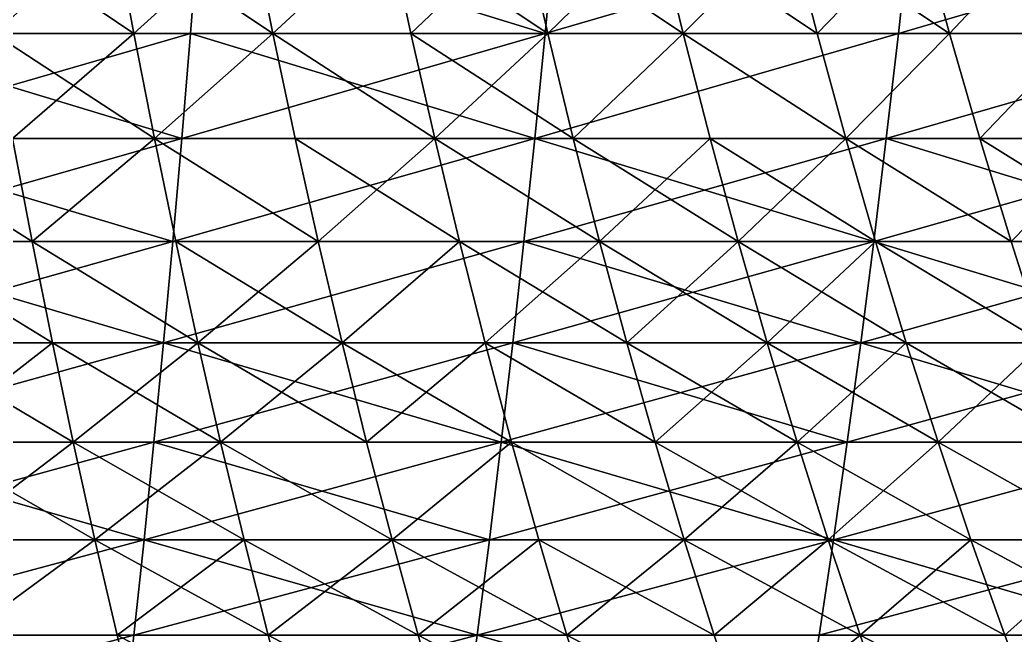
# Model space of a CAD drawing. Header units: millimetres. Extents: x -3250 to 6200, y -3250 to 3250.
# Drawn here: x 4055.5 to 4213, y -529.3 to -431.9 of the extents above; entities that cross this region are included whole.
import ezdxf

# ---------------------------------------------------------------- set-up
doc = ezdxf.new("R2010")
doc.units = ezdxf.units.MM
doc.header["$MEASUREMENT"] = 0
doc.layers.add('MESH_3D', color=2, linetype='CONTINUOUS')

msp = doc.modelspace()

# ---------------------------------------------------------------- linework, layer by layer
at = {"layer": 'MESH_3D'}
for points in [[(4026.22, -434.04, 539.27), (4083.83, -417.15, 535.08), (4082.51, -434.04, 545.61)], [(4027.28, -417.15, 528.71), (4083.83, -417.15, 535.08), (4026.22, -434.04, 539.27)], [(4083.83, -417.15, 26164.92), (4027.28, -417.15, 26171.29), (4026.22, -434.04, 26160.73)], [(4083.83, -417.15, 26164.92), (4026.22, -434.04, 26160.73), (4082.51, -434.04, 26154.39)], [(4048.46, -417.15, 1916.92), (4073.53, -434.04, 1913.25), (4070.4, -417.15, 1923.39)], [(4051.33, -434.04, 1906.7), (4073.53, -434.04, 1913.25), (4048.46, -417.15, 1916.92)], [(4070.4, -417.15, 24776.61), (4051.33, -434.04, 24793.3), (4048.46, -417.15, 24783.08)], [(4073.53, -434.04, 24786.75), (4051.33, -434.04, 24793.3), (4070.4, -417.15, 24776.61)], [(4073.53, -434.04, 1913.25), (4092.17, -417.15, 1930.4), (4070.4, -417.15, 1923.39)], [(4095.55, -434.04, 24779.66), (4073.53, -434.04, 24786.75), (4070.4, -417.15, 24776.61)], [(4095.55, -434.04, 24779.66), (4070.4, -417.15, 24776.61), (4092.17, -417.15, 24769.6)], [(4073.53, -434.04, 1913.25), (4095.55, -434.04, 1920.34), (4092.17, -417.15, 1930.4)], [(4083.83, -417.15, 535.08), (4138.63, -434.04, 553.36), (4082.51, -434.04, 545.61)], [(4138.63, -434.04, 26146.64), (4083.83, -417.15, 26164.92), (4082.51, -434.04, 26154.39)], [(4083.83, -417.15, 535.08), (4140.21, -417.15, 542.86), (4138.63, -434.04, 553.36)], [(4140.21, -417.15, 26157.14), (4083.83, -417.15, 26164.92), (4138.63, -434.04, 26146.64)], [(4095.55, -434.04, 1920.34), (4113.76, -417.15, 1937.96), (4092.17, -417.15, 1930.4)], [(4113.76, -417.15, 24762.04), (4095.55, -434.04, 24779.66), (4092.17, -417.15, 24769.6)], [(4095.55, -434.04, 1920.34), (4117.39, -434.04, 1927.98), (4113.76, -417.15, 1937.96)], [(4117.39, -434.04, 24772.02), (4095.55, -434.04, 24779.66), (4113.76, -417.15, 24762.04)], [(4117.39, -434.04, 1927.98), (4135.15, -417.15, 1946.05), (4113.76, -417.15, 1937.96)], [(4139.03, -434.04, 24763.83), (4117.39, -434.04, 24772.02), (4113.76, -417.15, 24762.04)], [(4139.03, -434.04, 24763.83), (4113.76, -417.15, 24762.04), (4135.15, -417.15, 24753.95)], [(4117.39, -434.04, 1927.98), (4139.03, -434.04, 1936.17), (4135.15, -417.15, 1946.05)], [(4139.03, -434.04, 1936.17), (4156.34, -417.15, 1954.67), (4135.15, -417.15, 1946.05)], [(4160.46, -434.04, 24755.11), (4135.15, -417.15, 24753.95), (4156.34, -417.15, 24745.33)], [(4160.46, -434.04, 24755.11), (4139.03, -434.04, 24763.83), (4135.15, -417.15, 24753.95)], [(4138.63, -434.04, 553.36), (4196.38, -417.15, 552.05), (4194.53, -434.04, 562.5)], [(4140.21, -417.15, 542.86), (4196.38, -417.15, 552.05), (4138.63, -434.04, 553.36)], [(4196.38, -417.15, 26147.95), (4140.21, -417.15, 26157.14), (4138.63, -434.04, 26146.64)], [(4196.38, -417.15, 26147.95), (4138.63, -434.04, 26146.64), (4194.53, -434.04, 26137.5)], [(4139.03, -434.04, 1936.17), (4160.46, -434.04, 1944.89), (4156.34, -417.15, 1954.67)], [(4160.46, -434.04, 1944.89), (4177.3, -417.15, 1963.81), (4156.34, -417.15, 1954.67)], [(4181.67, -434.04, 24745.86), (4160.46, -434.04, 24755.11), (4156.34, -417.15, 24745.33)], [(4181.67, -434.04, 24745.86), (4156.34, -417.15, 24745.33), (4177.3, -417.15, 24736.19)], [(4160.46, -434.04, 1944.89), (4181.67, -434.04, 1954.14), (4177.3, -417.15, 1963.81)], [(4181.67, -434.04, 1954.14), (4198.03, -417.15, 1973.48), (4177.3, -417.15, 1963.81)], [(4202.64, -434.04, 24736.08), (4181.67, -434.04, 24745.86), (4177.3, -417.15, 24736.19)], [(4202.64, -434.04, 24736.08), (4177.3, -417.15, 24736.19), (4198.03, -417.15, 24726.52)], [(4181.67, -434.04, 1954.14), (4202.64, -434.04, 1963.92), (4198.03, -417.15, 1973.48)], [(4196.38, -417.15, 552.05), (4250.19, -434.04, 573.03), (4194.53, -434.04, 562.5)], [(4252.29, -417.15, 26137.37), (4196.38, -417.15, 26147.95), (4194.53, -434.04, 26137.5)], [(4252.29, -417.15, 26137.37), (4194.53, -434.04, 26137.5), (4250.19, -434.04, 26126.97)], [(4196.38, -417.15, 552.05), (4252.29, -417.15, 562.63), (4250.19, -434.04, 573.03)], [(4202.64, -434.04, 1963.92), (4218.51, -417.15, 1983.66), (4198.03, -417.15, 1973.48)], [(4223.35, -434.04, 24725.78), (4198.03, -417.15, 24726.52), (4218.51, -417.15, 24716.34)], [(4223.35, -434.04, 24725.78), (4202.64, -434.04, 24736.08), (4198.03, -417.15, 24726.52)], [(4202.64, -434.04, 1963.92), (4223.35, -434.04, 1974.22), (4218.51, -417.15, 1983.66)], [(4026.22, -434.04, 539.27), (4081.14, -450.66, 556.56), (4025.12, -450.66, 550.24)], [(4082.51, -434.04, 26154.39), (4025.12, -450.66, 26149.76), (4081.14, -450.66, 26143.44)], [(4082.51, -434.04, 26154.39), (4026.22, -434.04, 26160.73), (4025.12, -450.66, 26149.76)], [(4026.22, -434.04, 539.27), (4082.51, -434.04, 545.61), (4081.14, -450.66, 556.56)], [(4054.32, -450.66, 1896.09), (4073.53, -434.04, 1913.25), (4051.33, -434.04, 1906.7)], [(4076.78, -450.66, 24797.29), (4054.32, -450.66, 24803.91), (4051.33, -434.04, 24793.3)], [(4076.78, -450.66, 24797.29), (4051.33, -434.04, 24793.3), (4073.53, -434.04, 24786.75)], [(4054.32, -450.66, 1896.09), (4076.78, -450.66, 1902.71), (4073.53, -434.04, 1913.25)], [(4076.78, -450.66, 1902.71), (4095.55, -434.04, 1920.34), (4073.53, -434.04, 1913.25)], [(4095.55, -434.04, 24779.66), (4076.78, -450.66, 24797.29), (4073.53, -434.04, 24786.75)], [(4076.78, -450.66, 1902.71), (4099.06, -450.66, 1909.89), (4095.55, -434.04, 1920.34)], [(4099.06, -450.66, 24790.11), (4076.78, -450.66, 24797.29), (4095.55, -434.04, 24779.66)], [(4082.51, -434.04, 545.61), (4136.98, -450.66, 564.26), (4081.14, -450.66, 556.56)], [(4138.63, -434.04, 26146.64), (4082.51, -434.04, 26154.39), (4081.14, -450.66, 26143.44)], [(4138.63, -434.04, 26146.64), (4081.14, -450.66, 26143.44), (4136.98, -450.66, 26135.74)], [(4082.51, -434.04, 545.61), (4138.63, -434.04, 553.36), (4136.98, -450.66, 564.26)], [(4095.55, -434.04, 1920.34), (4121.16, -450.66, 1917.62), (4117.39, -434.04, 1927.98)], [(4099.06, -450.66, 1909.89), (4121.16, -450.66, 1917.62), (4095.55, -434.04, 1920.34)], [(4121.16, -450.66, 24782.38), (4095.55, -434.04, 24779.66), (4117.39, -434.04, 24772.02)], [(4121.16, -450.66, 24782.38), (4099.06, -450.66, 24790.11), (4095.55, -434.04, 24779.66)], [(4121.16, -450.66, 1917.62), (4139.03, -434.04, 1936.17), (4117.39, -434.04, 1927.98)], [(4143.06, -450.66, 24774.1), (4121.16, -450.66, 24782.38), (4117.39, -434.04, 24772.02)], [(4143.06, -450.66, 24774.1), (4117.39, -434.04, 24772.02), (4139.03, -434.04, 24763.83)], [(4121.16, -450.66, 1917.62), (4143.06, -450.66, 1925.9), (4139.03, -434.04, 1936.17)], [(4136.98, -450.66, 564.26), (4194.53, -434.04, 562.5), (4192.62, -450.66, 573.36)], [(4138.63, -434.04, 553.36), (4194.53, -434.04, 562.5), (4136.98, -450.66, 564.26)], [(4194.53, -434.04, 26137.5), (4138.63, -434.04, 26146.64), (4136.98, -450.66, 26135.74)], [(4194.53, -434.04, 26137.5), (4136.98, -450.66, 26135.74), (4192.62, -450.66, 26126.64)], [(4143.06, -450.66, 1925.9), (4160.46, -434.04, 1944.89), (4139.03, -434.04, 1936.17)], [(4160.46, -434.04, 24755.11), (4143.06, -450.66, 24774.1), (4139.03, -434.04, 24763.83)], [(4143.06, -450.66, 1925.9), (4164.74, -450.66, 1934.73), (4160.46, -434.04, 1944.89)], [(4164.74, -450.66, 24765.27), (4143.06, -450.66, 24774.1), (4160.46, -434.04, 24755.11)], [(4160.46, -434.04, 1944.89), (4186.2, -450.66, 1944.09), (4181.67, -434.04, 1954.14)], [(4164.74, -450.66, 1934.73), (4186.2, -450.66, 1944.09), (4160.46, -434.04, 1944.89)], [(4186.2, -450.66, 24755.91), (4160.46, -434.04, 24755.11), (4181.67, -434.04, 24745.86)], [(4186.2, -450.66, 24755.91), (4164.74, -450.66, 24765.27), (4160.46, -434.04, 24755.11)], [(4186.2, -450.66, 1944.09), (4202.64, -434.04, 1963.92), (4181.67, -434.04, 1954.14)], [(4202.64, -434.04, 24736.08), (4186.2, -450.66, 24755.91), (4181.67, -434.04, 24745.86)], [(4186.2, -450.66, 1944.09), (4207.42, -450.66, 1953.98), (4202.64, -434.04, 1963.92)], [(4207.42, -450.66, 24746.02), (4186.2, -450.66, 24755.91), (4202.64, -434.04, 24736.08)], [(4192.62, -450.66, 573.36), (4250.19, -434.04, 573.03), (4248.01, -450.66, 583.84)], [(4194.53, -434.04, 562.5), (4250.19, -434.04, 573.03), (4192.62, -450.66, 573.36)], [(4250.19, -434.04, 26126.97), (4192.62, -450.66, 26126.64), (4248.01, -450.66, 26116.16)], [(4250.19, -434.04, 26126.97), (4194.53, -434.04, 26137.5), (4192.62, -450.66, 26126.64)], [(4207.42, -450.66, 1953.98), (4223.35, -434.04, 1974.22), (4202.64, -434.04, 1963.92)], [(4223.35, -434.04, 24725.78), (4207.42, -450.66, 24746.02), (4202.64, -434.04, 24736.08)], [(4207.42, -450.66, 1953.98), (4228.39, -450.66, 1964.4), (4223.35, -434.04, 1974.22)], [(4228.39, -450.66, 24735.6), (4207.42, -450.66, 24746.02), (4223.35, -434.04, 24725.78)], [(4025.12, -450.66, 550.24), (4079.72, -466.99, 567.91), (4023.98, -466.99, 561.63)], [(4081.14, -450.66, 26143.44), (4025.12, -450.66, 26149.76), (4023.98, -466.99, 26138.37)], [(4081.14, -450.66, 26143.44), (4023.98, -466.99, 26138.37), (4079.72, -466.99, 26132.09)], [(4025.12, -450.66, 550.24), (4081.14, -450.66, 556.56), (4079.72, -466.99, 567.91)], [(4057.42, -466.99, 24814.93), (4031.71, -450.66, 24809.97), (4054.32, -450.66, 24803.91)], [(4057.42, -466.99, 24814.93), (4034.53, -466.99, 24821.06), (4031.71, -450.66, 24809.97)], [(4034.53, -466.99, 1878.94), (4057.42, -466.99, 1885.07), (4054.32, -450.66, 1896.09)], [(4057.42, -466.99, 1885.07), (4076.78, -450.66, 1902.71), (4054.32, -450.66, 1896.09)], [(4076.78, -450.66, 24797.29), (4057.42, -466.99, 24814.93), (4054.32, -450.66, 24803.91)], [(4057.42, -466.99, 1885.07), (4080.15, -466.99, 1891.78), (4076.78, -450.66, 1902.71)], [(4080.15, -466.99, 24808.22), (4057.42, -466.99, 24814.93), (4076.78, -450.66, 24797.29)], [(4076.78, -450.66, 1902.71), (4102.71, -466.99, 1899.04), (4099.06, -450.66, 1909.89)], [(4080.15, -466.99, 1891.78), (4102.71, -466.99, 1899.04), (4076.78, -450.66, 1902.71)], [(4102.71, -466.99, 24800.96), (4080.15, -466.99, 24808.22), (4076.78, -450.66, 24797.29)], [(4102.71, -466.99, 24800.96), (4076.78, -450.66, 24797.29), (4099.06, -450.66, 24790.11)], [(4079.72, -466.99, 567.91), (4136.98, -450.66, 564.26), (4135.28, -466.99, 575.58)], [(4081.14, -450.66, 556.56), (4136.98, -450.66, 564.26), (4079.72, -466.99, 567.91)], [(4136.98, -450.66, 26135.74), (4081.14, -450.66, 26143.44), (4079.72, -466.99, 26132.09)], [(4136.98, -450.66, 26135.74), (4079.72, -466.99, 26132.09), (4135.28, -466.99, 26124.42)], [(4102.71, -466.99, 1899.04), (4121.16, -450.66, 1917.62), (4099.06, -450.66, 1909.89)], [(4125.07, -466.99, 24793.13), (4102.71, -466.99, 24800.96), (4099.06, -450.66, 24790.11)], [(4125.07, -466.99, 24793.13), (4099.06, -450.66, 24790.11), (4121.16, -450.66, 24782.38)], [(4102.71, -466.99, 1899.04), (4125.07, -466.99, 1906.87), (4121.16, -450.66, 1917.62)], [(4121.16, -450.66, 1917.62), (4147.24, -466.99, 1915.25), (4143.06, -450.66, 1925.9)], [(4125.07, -466.99, 1906.87), (4147.24, -466.99, 1915.25), (4121.16, -450.66, 1917.62)], [(4147.24, -466.99, 24784.75), (4121.16, -450.66, 24782.38), (4143.06, -450.66, 24774.1)], [(4147.24, -466.99, 24784.75), (4125.07, -466.99, 24793.13), (4121.16, -450.66, 24782.38)], [(4136.98, -450.66, 564.26), (4190.63, -466.99, 584.63), (4135.28, -466.99, 575.58)], [(4192.62, -450.66, 26126.64), (4135.28, -466.99, 26124.42), (4190.63, -466.99, 26115.37)], [(4192.62, -450.66, 26126.64), (4136.98, -450.66, 26135.74), (4135.28, -466.99, 26124.42)], [(4136.98, -450.66, 564.26), (4192.62, -450.66, 573.36), (4190.63, -466.99, 584.63)], [(4147.24, -466.99, 1915.25), (4164.74, -450.66, 1934.73), (4143.06, -450.66, 1925.9)], [(4169.19, -466.99, 24775.82), (4143.06, -450.66, 24774.1), (4164.74, -450.66, 24765.27)], [(4169.19, -466.99, 24775.82), (4147.24, -466.99, 24784.75), (4143.06, -450.66, 24774.1)], [(4147.24, -466.99, 1915.25), (4169.19, -466.99, 1924.18), (4164.74, -450.66, 1934.73)], [(4169.19, -466.99, 1924.18), (4186.2, -450.66, 1944.09), (4164.74, -450.66, 1934.73)], [(4190.91, -466.99, 24766.34), (4164.74, -450.66, 24765.27), (4186.2, -450.66, 24755.91)], [(4190.91, -466.99, 24766.34), (4169.19, -466.99, 24775.82), (4164.74, -450.66, 24765.27)], [(4169.19, -466.99, 1924.18), (4190.91, -466.99, 1933.66), (4186.2, -450.66, 1944.09)], [(4186.2, -450.66, 1944.09), (4212.38, -466.99, 1943.67), (4207.42, -450.66, 1953.98)], [(4190.91, -466.99, 1933.66), (4212.38, -466.99, 1943.67), (4186.2, -450.66, 1944.09)], [(4212.38, -466.99, 24756.33), (4186.2, -450.66, 24755.91), (4207.42, -450.66, 24746.02)], [(4212.38, -466.99, 24756.33), (4190.91, -466.99, 24766.34), (4186.2, -450.66, 24755.91)], [(4192.62, -450.66, 573.36), (4245.74, -466.99, 595.05), (4190.63, -466.99, 584.63)], [(4248.01, -450.66, 26116.16), (4192.62, -450.66, 26126.64), (4190.63, -466.99, 26115.37)], [(4248.01, -450.66, 26116.16), (4190.63, -466.99, 26115.37), (4245.74, -466.99, 26104.95)], [(4192.62, -450.66, 573.36), (4248.01, -450.66, 583.84), (4245.74, -466.99, 595.05)], [(4212.38, -466.99, 1943.67), (4228.39, -450.66, 1964.4), (4207.42, -450.66, 1953.98)], [(4233.61, -466.99, 24745.78), (4207.42, -450.66, 24746.02), (4228.39, -450.66, 24735.6)], [(4233.61, -466.99, 24745.78), (4212.38, -466.99, 24756.33), (4207.42, -450.66, 24746.02)], [(4212.38, -466.99, 1943.67), (4233.61, -466.99, 1954.22), (4228.39, -450.66, 1964.4)], [(4023.98, -466.99, 561.63), (4078.24, -483.04, 579.66), (4022.8, -483.04, 573.41)], [(4079.72, -466.99, 26132.09), (4023.98, -466.99, 26138.37), (4022.8, -483.04, 26126.59)], [(4079.72, -466.99, 26132.09), (4022.8, -483.04, 26126.59), (4078.24, -483.04, 26120.34)], [(4023.98, -466.99, 561.63), (4079.72, -466.99, 567.91), (4078.24, -483.04, 579.66)], [(4034.53, -466.99, 1878.94), (4060.63, -483.04, 1873.67), (4057.42, -466.99, 1885.07)], [(4037.45, -483.04, 1867.46), (4060.63, -483.04, 1873.67), (4034.53, -466.99, 1878.94)], [(4060.63, -483.04, 24826.33), (4037.45, -483.04, 24832.54), (4034.53, -466.99, 24821.06)], [(4060.63, -483.04, 24826.33), (4034.53, -466.99, 24821.06), (4057.42, -466.99, 24814.93)], [(4057.42, -466.99, 1885.07), (4083.64, -483.04, 1880.46), (4080.15, -466.99, 1891.78)], [(4060.63, -483.04, 1873.67), (4083.64, -483.04, 1880.46), (4057.42, -466.99, 1885.07)], [(4083.64, -483.04, 24819.54), (4060.63, -483.04, 24826.33), (4057.42, -466.99, 24814.93)], [(4083.64, -483.04, 24819.54), (4057.42, -466.99, 24814.93), (4080.15, -466.99, 24808.22)], [(4078.24, -483.04, 579.66), (4135.28, -466.99, 575.58), (4133.51, -483.04, 587.29)], [(4079.72, -466.99, 567.91), (4135.28, -466.99, 575.58), (4078.24, -483.04, 579.66)], [(4135.28, -466.99, 26124.42), (4078.24, -483.04, 26120.34), (4133.51, -483.04, 26112.71)], [(4135.28, -466.99, 26124.42), (4079.72, -466.99, 26132.09), (4078.24, -483.04, 26120.34)], [(4083.64, -483.04, 1880.46), (4102.71, -466.99, 1899.04), (4080.15, -466.99, 1891.78)], [(4106.48, -483.04, 24812.18), (4080.15, -466.99, 24808.22), (4102.71, -466.99, 24800.96)], [(4106.48, -483.04, 24812.18), (4083.64, -483.04, 24819.54), (4080.15, -466.99, 24808.22)], [(4083.64, -483.04, 1880.46), (4106.48, -483.04, 1887.82), (4102.71, -466.99, 1899.04)], [(4106.48, -483.04, 1887.82), (4125.07, -466.99, 1906.87), (4102.71, -466.99, 1899.04)], [(4125.07, -466.99, 24793.13), (4106.48, -483.04, 24812.18), (4102.71, -466.99, 24800.96)], [(4106.48, -483.04, 1887.82), (4129.12, -483.04, 1895.74), (4125.07, -466.99, 1906.87)], [(4129.12, -483.04, 24804.26), (4106.48, -483.04, 24812.18), (4125.07, -466.99, 24793.13)], [(4129.12, -483.04, 1895.74), (4147.24, -466.99, 1915.25), (4125.07, -466.99, 1906.87)], [(4151.57, -483.04, 24795.77), (4125.07, -466.99, 24793.13), (4147.24, -466.99, 24784.75)], [(4151.57, -483.04, 24795.77), (4129.12, -483.04, 24804.26), (4125.07, -466.99, 24793.13)], [(4129.12, -483.04, 1895.74), (4151.57, -483.04, 1904.23), (4147.24, -466.99, 1915.25)], [(4135.28, -466.99, 575.58), (4188.57, -483.04, 596.29), (4133.51, -483.04, 587.29)], [(4190.63, -466.99, 26115.37), (4133.51, -483.04, 26112.71), (4188.57, -483.04, 26103.71)], [(4190.63, -466.99, 26115.37), (4135.28, -466.99, 26124.42), (4133.51, -483.04, 26112.71)], [(4135.28, -466.99, 575.58), (4190.63, -466.99, 584.63), (4188.57, -483.04, 596.29)], [(4151.57, -483.04, 1904.23), (4169.19, -466.99, 1924.18), (4147.24, -466.99, 1915.25)], [(4173.79, -483.04, 24786.73), (4151.57, -483.04, 24795.77), (4147.24, -466.99, 24784.75)], [(4173.79, -483.04, 24786.73), (4147.24, -466.99, 24784.75), (4169.19, -466.99, 24775.82)], [(4151.57, -483.04, 1904.23), (4173.79, -483.04, 1913.27), (4169.19, -466.99, 1924.18)], [(4173.79, -483.04, 1913.27), (4190.91, -466.99, 1933.66), (4169.19, -466.99, 1924.18)], [(4195.78, -483.04, 24777.14), (4169.19, -466.99, 24775.82), (4190.91, -466.99, 24766.34)], [(4195.78, -483.04, 24777.14), (4173.79, -483.04, 24786.73), (4169.19, -466.99, 24775.82)], [(4173.79, -483.04, 1913.27), (4195.78, -483.04, 1922.86), (4190.91, -466.99, 1933.66)], [(4190.63, -466.99, 584.63), (4243.39, -483.04, 606.66), (4188.57, -483.04, 596.29)], [(4245.74, -466.99, 26104.95), (4190.63, -466.99, 26115.37), (4188.57, -483.04, 26103.71)], [(4245.74, -466.99, 26104.95), (4188.57, -483.04, 26103.71), (4243.39, -483.04, 26093.34)], [(4190.63, -466.99, 584.63), (4245.74, -466.99, 595.05), (4243.39, -483.04, 606.66)], [(4190.91, -466.99, 1933.66), (4217.52, -483.04, 1933), (4212.38, -466.99, 1943.67)], [(4195.78, -483.04, 1922.86), (4217.52, -483.04, 1933), (4190.91, -466.99, 1933.66)], [(4217.52, -483.04, 24767), (4190.91, -466.99, 24766.34), (4212.38, -466.99, 24756.33)], [(4217.52, -483.04, 24767), (4195.78, -483.04, 24777.14), (4190.91, -466.99, 24766.34)], [(4217.52, -483.04, 1933), (4233.61, -466.99, 1954.22), (4212.38, -466.99, 1943.67)], [(4233.61, -466.99, 24745.78), (4217.52, -483.04, 24767), (4212.38, -466.99, 24756.33)], [(4021.58, -498.79, 585.59), (4078.24, -483.04, 579.66), (4076.72, -498.79, 591.81)], [(4022.8, -483.04, 573.41), (4078.24, -483.04, 579.66), (4021.58, -498.79, 585.59)], [(4078.24, -483.04, 26120.34), (4021.58, -498.79, 26114.41), (4076.72, -498.79, 26108.19)], [(4078.24, -483.04, 26120.34), (4022.8, -483.04, 26126.59), (4021.58, -498.79, 26114.41)], [(4040.47, -498.79, 1855.6), (4060.63, -483.04, 1873.67), (4037.45, -483.04, 1867.46)], [(4063.94, -498.79, 24838.11), (4040.47, -498.79, 24844.4), (4037.45, -483.04, 24832.54)], [(4063.94, -498.79, 24838.11), (4037.45, -483.04, 24832.54), (4060.63, -483.04, 24826.33)], [(4040.47, -498.79, 1855.6), (4063.94, -498.79, 1861.89), (4060.63, -483.04, 1873.67)], [(4063.94, -498.79, 1861.89), (4083.64, -483.04, 1880.46), (4060.63, -483.04, 1873.67)], [(4087.25, -498.79, 24831.24), (4060.63, -483.04, 24826.33), (4083.64, -483.04, 24819.54)], [(4087.25, -498.79, 24831.24), (4063.94, -498.79, 24838.11), (4060.63, -483.04, 24826.33)], [(4063.94, -498.79, 1861.89), (4087.25, -498.79, 1868.76), (4083.64, -483.04, 1880.46)], [(4078.24, -483.04, 579.66), (4131.69, -498.79, 599.39), (4076.72, -498.79, 591.81)], [(4133.51, -483.04, 26112.71), (4078.24, -483.04, 26120.34), (4076.72, -498.79, 26108.19)], [(4133.51, -483.04, 26112.71), (4076.72, -498.79, 26108.19), (4131.69, -498.79, 26100.61)], [(4078.24, -483.04, 579.66), (4133.51, -483.04, 587.29), (4131.69, -498.79, 599.39)], [(4087.25, -498.79, 1868.76), (4106.48, -483.04, 1887.82), (4083.64, -483.04, 1880.46)], [(4110.38, -498.79, 24823.79), (4087.25, -498.79, 24831.24), (4083.64, -483.04, 24819.54)], [(4110.38, -498.79, 24823.79), (4083.64, -483.04, 24819.54), (4106.48, -483.04, 24812.18)], [(4087.25, -498.79, 1868.76), (4110.38, -498.79, 1876.21), (4106.48, -483.04, 1887.82)], [(4110.38, -498.79, 1876.21), (4129.12, -483.04, 1895.74), (4106.48, -483.04, 1887.82)], [(4133.31, -498.79, 24815.76), (4106.48, -483.04, 24812.18), (4129.12, -483.04, 24804.26)], [(4133.31, -498.79, 24815.76), (4110.38, -498.79, 24823.79), (4106.48, -483.04, 24812.18)], [(4110.38, -498.79, 1876.21), (4133.31, -498.79, 1884.24), (4129.12, -483.04, 1895.74)], [(4129.12, -483.04, 1895.74), (4156.04, -498.79, 1892.83), (4151.57, -483.04, 1904.23)], [(4133.31, -498.79, 1884.24), (4156.04, -498.79, 1892.83), (4129.12, -483.04, 1895.74)], [(4156.04, -498.79, 24807.17), (4133.31, -498.79, 24815.76), (4129.12, -483.04, 24804.26)], [(4156.04, -498.79, 24807.17), (4129.12, -483.04, 24804.26), (4151.57, -483.04, 24795.77)], [(4133.51, -483.04, 587.29), (4186.45, -498.79, 608.34), (4131.69, -498.79, 599.39)], [(4188.57, -483.04, 26103.71), (4131.69, -498.79, 26100.61), (4186.45, -498.79, 26091.66)], [(4188.57, -483.04, 26103.71), (4133.51, -483.04, 26112.71), (4131.69, -498.79, 26100.61)], [(4133.51, -483.04, 587.29), (4188.57, -483.04, 596.29), (4186.45, -498.79, 608.34)], [(4156.04, -498.79, 1892.83), (4173.79, -483.04, 1913.27), (4151.57, -483.04, 1904.23)], [(4178.54, -498.79, 24798.01), (4156.04, -498.79, 24807.17), (4151.57, -483.04, 24795.77)], [(4178.54, -498.79, 24798.01), (4151.57, -483.04, 24795.77), (4173.79, -483.04, 24786.73)], [(4156.04, -498.79, 1892.83), (4178.54, -498.79, 1901.99), (4173.79, -483.04, 1913.27)], [(4178.54, -498.79, 1901.99), (4195.78, -483.04, 1922.86), (4173.79, -483.04, 1913.27)], [(4200.81, -498.79, 24788.29), (4178.54, -498.79, 24798.01), (4173.79, -483.04, 24786.73)], [(4200.81, -498.79, 24788.29), (4173.79, -483.04, 24786.73), (4195.78, -483.04, 24777.14)], [(4178.54, -498.79, 1901.99), (4200.81, -498.79, 1911.71), (4195.78, -483.04, 1922.86)], [(4188.57, -483.04, 596.29), (4240.97, -498.79, 618.66), (4186.45, -498.79, 608.34)], [(4243.39, -483.04, 26093.34), (4188.57, -483.04, 26103.71), (4186.45, -498.79, 26091.66)], [(4243.39, -483.04, 26093.34), (4186.45, -498.79, 26091.66), (4240.97, -498.79, 26081.34)], [(4188.57, -483.04, 596.29), (4243.39, -483.04, 606.66), (4240.97, -498.79, 618.66)], [(4195.78, -483.04, 1922.86), (4222.83, -498.79, 1921.97), (4217.52, -483.04, 1933)], [(4200.81, -498.79, 1911.71), (4222.83, -498.79, 1921.97), (4195.78, -483.04, 1922.86)], [(4217.52, -483.04, 24767), (4200.81, -498.79, 24788.29), (4195.78, -483.04, 24777.14)], [(4222.83, -498.79, 24778.03), (4200.81, -498.79, 24788.29), (4217.52, -483.04, 24767)], [(4021.58, -498.79, 585.59), (4075.15, -514.23, 604.34), (4020.33, -514.23, 598.16)], [(4076.72, -498.79, 26108.19), (4021.58, -498.79, 26114.41), (4020.33, -514.23, 26101.84)], [(4076.72, -498.79, 26108.19), (4020.33, -514.23, 26101.84), (4075.15, -514.23, 26095.66)], [(4021.58, -498.79, 585.59), (4076.72, -498.79, 591.81), (4075.15, -514.23, 604.34)], [(4043.59, -514.23, 1843.36), (4063.94, -498.79, 1861.89), (4040.47, -498.79, 1855.6)], [(4067.36, -514.23, 24850.27), (4043.59, -514.23, 24856.64), (4040.47, -498.79, 24844.4)], [(4067.36, -514.23, 24850.27), (4040.47, -498.79, 24844.4), (4063.94, -498.79, 24838.11)], [(4043.59, -514.23, 1843.36), (4067.36, -514.23, 1849.73), (4063.94, -498.79, 1861.89)], [(4063.94, -498.79, 1861.89), (4090.97, -514.23, 1856.69), (4087.25, -498.79, 1868.76)], [(4067.36, -514.23, 1849.73), (4090.97, -514.23, 1856.69), (4063.94, -498.79, 1861.89)], [(4087.25, -498.79, 24831.24), (4067.36, -514.23, 24850.27), (4063.94, -498.79, 24838.11)], [(4090.97, -514.23, 24843.31), (4067.36, -514.23, 24850.27), (4087.25, -498.79, 24831.24)], [(4075.15, -514.23, 604.34), (4131.69, -498.79, 599.39), (4129.81, -514.23, 611.88)], [(4076.72, -498.79, 591.81), (4131.69, -498.79, 599.39), (4075.15, -514.23, 604.34)], [(4129.81, -514.23, 26088.12), (4076.72, -498.79, 26108.19), (4075.15, -514.23, 26095.66)], [(4131.69, -498.79, 26100.61), (4076.72, -498.79, 26108.19), (4129.81, -514.23, 26088.12)], [(4087.25, -498.79, 1868.76), (4114.4, -514.23, 1864.24), (4110.38, -498.79, 1876.21)], [(4090.97, -514.23, 1856.69), (4114.4, -514.23, 1864.24), (4087.25, -498.79, 1868.76)], [(4114.4, -514.23, 24835.76), (4087.25, -498.79, 24831.24), (4110.38, -498.79, 24823.79)], [(4114.4, -514.23, 24835.76), (4090.97, -514.23, 24843.31), (4087.25, -498.79, 24831.24)], [(4114.4, -514.23, 1864.24), (4133.31, -498.79, 1884.24), (4110.38, -498.79, 1876.21)], [(4133.31, -498.79, 24815.76), (4114.4, -514.23, 24835.76), (4110.38, -498.79, 24823.79)], [(4114.4, -514.23, 1864.24), (4137.63, -514.23, 1872.37), (4133.31, -498.79, 1884.24)], [(4137.63, -514.23, 24827.63), (4114.4, -514.23, 24835.76), (4133.31, -498.79, 24815.76)], [(4131.69, -498.79, 599.39), (4184.25, -514.23, 620.78), (4129.81, -514.23, 611.88)], [(4186.45, -498.79, 26091.66), (4129.81, -514.23, 26088.12), (4184.25, -514.23, 26079.22)], [(4186.45, -498.79, 26091.66), (4131.69, -498.79, 26100.61), (4129.81, -514.23, 26088.12)], [(4131.69, -498.79, 599.39), (4186.45, -498.79, 608.34), (4184.25, -514.23, 620.78)], [(4133.31, -498.79, 1884.24), (4160.65, -514.23, 1881.07), (4156.04, -498.79, 1892.83)], [(4137.63, -514.23, 1872.37), (4160.65, -514.23, 1881.07), (4133.31, -498.79, 1884.24)], [(4160.65, -514.23, 24818.93), (4133.31, -498.79, 24815.76), (4156.04, -498.79, 24807.17)], [(4160.65, -514.23, 24818.93), (4137.63, -514.23, 24827.63), (4133.31, -498.79, 24815.76)], [(4160.65, -514.23, 1881.07), (4178.54, -498.79, 1901.99), (4156.04, -498.79, 1892.83)], [(4183.45, -514.23, 24809.65), (4160.65, -514.23, 24818.93), (4156.04, -498.79, 24807.17)], [(4183.45, -514.23, 24809.65), (4156.04, -498.79, 24807.17), (4178.54, -498.79, 24798.01)], [(4160.65, -514.23, 1881.07), (4183.45, -514.23, 1890.35), (4178.54, -498.79, 1901.99)], [(4183.45, -514.23, 1890.35), (4200.81, -498.79, 1911.71), (4178.54, -498.79, 1901.99)], [(4206.01, -514.23, 24799.81), (4183.45, -514.23, 24809.65), (4178.54, -498.79, 24798.01)], [(4206.01, -514.23, 24799.81), (4178.54, -498.79, 24798.01), (4200.81, -498.79, 24788.29)], [(4183.45, -514.23, 1890.35), (4206.01, -514.23, 1900.19), (4200.81, -498.79, 1911.71)], [(4184.25, -514.23, 620.78), (4240.97, -498.79, 618.66), (4238.46, -514.23, 631.04)], [(4186.45, -498.79, 608.34), (4240.97, -498.79, 618.66), (4184.25, -514.23, 620.78)], [(4240.97, -498.79, 26081.34), (4186.45, -498.79, 26091.66), (4184.25, -514.23, 26079.22)], [(4240.97, -498.79, 26081.34), (4184.25, -514.23, 26079.22), (4238.46, -514.23, 26068.96)], [(4200.81, -498.79, 1911.71), (4228.31, -514.23, 1910.6), (4222.83, -498.79, 1921.97)], [(4206.01, -514.23, 1900.19), (4228.31, -514.23, 1910.6), (4200.81, -498.79, 1911.71)], [(4228.31, -514.23, 24789.4), (4206.01, -514.23, 24799.81), (4200.81, -498.79, 24788.29)], [(4228.31, -514.23, 24789.4), (4200.81, -498.79, 24788.29), (4222.83, -498.79, 24778.03)], [(4019.03, -529.35, 611.11), (4075.15, -514.23, 604.34), (4073.53, -529.35, 617.25)], [(4020.33, -514.23, 598.16), (4075.15, -514.23, 604.34), (4019.03, -529.35, 611.11)], [(4075.15, -514.23, 26095.66), (4020.33, -514.23, 26101.84), (4019.03, -529.35, 26088.89)], [(4075.15, -514.23, 26095.66), (4019.03, -529.35, 26088.89), (4073.53, -529.35, 26082.75)], [(4046.8, -529.35, 1830.75), (4067.36, -514.23, 1849.73), (4043.59, -514.23, 1843.36)], [(4067.36, -514.23, 24850.27), (4046.8, -529.35, 24869.25), (4043.59, -514.23, 24856.64)], [(4046.8, -529.35, 1830.75), (4070.89, -529.35, 1837.21), (4067.36, -514.23, 1849.73)], [(4070.89, -529.35, 24862.79), (4046.8, -529.35, 24869.25), (4067.36, -514.23, 24850.27)], [(4070.89, -529.35, 1837.21), (4090.97, -514.23, 1856.69), (4067.36, -514.23, 1849.73)], [(4094.81, -529.35, 24855.74), (4070.89, -529.35, 24862.79), (4067.36, -514.23, 24850.27)], [(4094.81, -529.35, 24855.74), (4067.36, -514.23, 24850.27), (4090.97, -514.23, 24843.31)], [(4070.89, -529.35, 1837.21), (4094.81, -529.35, 1844.26), (4090.97, -514.23, 1856.69)], [(4075.15, -514.23, 604.34), (4127.87, -529.35, 624.75), (4073.53, -529.35, 617.25)], [(4129.81, -514.23, 26088.12), (4075.15, -514.23, 26095.66), (4073.53, -529.35, 26082.75)], [(4129.81, -514.23, 26088.12), (4073.53, -529.35, 26082.75), (4127.87, -529.35, 26075.25)], [(4075.15, -514.23, 604.34), (4129.81, -514.23, 611.88), (4127.87, -529.35, 624.75)], [(4094.81, -529.35, 1844.26), (4114.4, -514.23, 1864.24), (4090.97, -514.23, 1856.69)], [(4118.54, -529.35, 24848.09), (4094.81, -529.35, 24855.74), (4090.97, -514.23, 24843.31)], [(4118.54, -529.35, 24848.09), (4090.97, -514.23, 24843.31), (4114.4, -514.23, 24835.76)], [(4094.81, -529.35, 1844.26), (4118.54, -529.35, 1851.91), (4114.4, -514.23, 1864.24)], [(4114.4, -514.23, 1864.24), (4142.08, -529.35, 1860.14), (4137.63, -514.23, 1872.37)], [(4118.54, -529.35, 1851.91), (4142.08, -529.35, 1860.14), (4114.4, -514.23, 1864.24)], [(4137.63, -514.23, 24827.63), (4118.54, -529.35, 24848.09), (4114.4, -514.23, 24835.76)], [(4142.08, -529.35, 24839.86), (4118.54, -529.35, 24848.09), (4137.63, -514.23, 24827.63)], [(4127.87, -529.35, 624.75), (4184.25, -514.23, 620.78), (4182, -529.35, 633.6)], [(4129.81, -514.23, 611.88), (4184.25, -514.23, 620.78), (4127.87, -529.35, 624.75)], [(4184.25, -514.23, 26079.22), (4129.81, -514.23, 26088.12), (4127.87, -529.35, 26075.25)], [(4184.25, -514.23, 26079.22), (4127.87, -529.35, 26075.25), (4182, -529.35, 26066.4)], [(4142.08, -529.35, 1860.14), (4160.65, -514.23, 1881.07), (4137.63, -514.23, 1872.37)], [(4165.4, -529.35, 24831.04), (4137.63, -514.23, 24827.63), (4160.65, -514.23, 24818.93)], [(4165.4, -529.35, 24831.04), (4142.08, -529.35, 24839.86), (4137.63, -514.23, 24827.63)], [(4142.08, -529.35, 1860.14), (4165.4, -529.35, 1868.96), (4160.65, -514.23, 1881.07)], [(4160.65, -514.23, 1881.07), (4188.5, -529.35, 1878.36), (4183.45, -514.23, 1890.35)], [(4165.4, -529.35, 1868.96), (4188.5, -529.35, 1878.36), (4160.65, -514.23, 1881.07)], [(4183.45, -514.23, 24809.65), (4165.4, -529.35, 24831.04), (4160.65, -514.23, 24818.93)], [(4188.5, -529.35, 24821.64), (4165.4, -529.35, 24831.04), (4183.45, -514.23, 24809.65)], [(4184.25, -514.23, 620.78), (4235.89, -529.35, 643.79), (4182, -529.35, 633.6)], [(4238.46, -514.23, 26068.96), (4184.25, -514.23, 26079.22), (4182, -529.35, 26066.4)], [(4238.46, -514.23, 26068.96), (4182, -529.35, 26066.4), (4235.89, -529.35, 26056.21)], [(4188.5, -529.35, 1878.36), (4206.01, -514.23, 1900.19), (4183.45, -514.23, 1890.35)], [(4211.36, -529.35, 24811.67), (4188.5, -529.35, 24821.64), (4183.45, -514.23, 24809.65)], [(4211.36, -529.35, 24811.67), (4183.45, -514.23, 24809.65), (4206.01, -514.23, 24799.81)], [(4184.25, -514.23, 620.78), (4238.46, -514.23, 631.04), (4235.89, -529.35, 643.79)], [(4188.5, -529.35, 1878.36), (4211.36, -529.35, 1888.33), (4206.01, -514.23, 1900.19)], [(4206.01, -514.23, 1900.19), (4233.96, -529.35, 1898.87), (4228.31, -514.23, 1910.6)], [(4211.36, -529.35, 1888.33), (4233.96, -529.35, 1898.87), (4206.01, -514.23, 1900.19)], [(4228.31, -514.23, 24789.4), (4211.36, -529.35, 24811.67), (4206.01, -514.23, 24799.81)], [(4233.96, -529.35, 24801.13), (4211.36, -529.35, 24811.67), (4228.31, -514.23, 24789.4)], [(4017.7, -544.14, 624.42), (4073.53, -529.35, 617.25), (4071.87, -544.14, 630.53)], [(4019.03, -529.35, 611.11), (4073.53, -529.35, 617.25), (4017.7, -544.14, 624.42)], [(4074.51, -544.14, 24875.68), (4046.8, -529.35, 24869.25), (4070.89, -529.35, 24862.79)], [(4074.51, -544.14, 24875.68), (4050.1, -544.14, 24882.22), (4046.8, -529.35, 24869.25)], [(4098.75, -544.14, 24868.53), (4070.89, -529.35, 24862.79), (4094.81, -529.35, 24855.74)], [(4098.75, -544.14, 24868.53), (4074.51, -544.14, 24875.68), (4070.89, -529.35, 24862.79)], [(4071.87, -544.14, 630.53), (4127.87, -529.35, 624.75), (4125.87, -544.14, 637.98)], [(4073.53, -529.35, 617.25), (4127.87, -529.35, 624.75), (4071.87, -544.14, 630.53)], [(4122.8, -544.14, 24860.78), (4098.75, -544.14, 24868.53), (4094.81, -529.35, 24855.74)], [(4122.8, -544.14, 24860.78), (4094.81, -529.35, 24855.74), (4118.54, -529.35, 24848.09)], [(4146.66, -544.14, 24852.43), (4118.54, -529.35, 24848.09), (4142.08, -529.35, 24839.86)], [(4146.66, -544.14, 24852.43), (4122.8, -544.14, 24860.78), (4118.54, -529.35, 24848.09)], [(4127.87, -529.35, 624.75), (4179.67, -544.14, 646.78), (4125.87, -544.14, 637.98)], [(4127.87, -529.35, 624.75), (4182, -529.35, 633.6), (4179.67, -544.14, 646.78)], [(4170.29, -544.14, 24843.5), (4146.66, -544.14, 24852.43), (4142.08, -529.35, 24839.86)], [(4170.29, -544.14, 24843.5), (4142.08, -529.35, 24839.86), (4165.4, -529.35, 24831.04)], [(4188.5, -529.35, 24821.64), (4170.29, -544.14, 24843.5), (4165.4, -529.35, 24831.04)], [(4193.7, -544.14, 24833.97), (4170.29, -544.14, 24843.5), (4188.5, -529.35, 24821.64)], [(4179.67, -544.14, 646.78), (4235.89, -529.35, 643.79), (4233.23, -544.14, 656.91)], [(4182, -529.35, 633.6), (4235.89, -529.35, 643.79), (4179.67, -544.14, 646.78)], [(4216.86, -544.14, 24823.86), (4193.7, -544.14, 24833.97), (4188.5, -529.35, 24821.64)], [(4216.86, -544.14, 24823.86), (4188.5, -529.35, 24821.64), (4211.36, -529.35, 24811.67)], [(4233.96, -529.35, 24801.13), (4216.86, -544.14, 24823.86), (4211.36, -529.35, 24811.67)]]:
    msp.add_3dface(points, dxfattribs=at)

doc.saveas('drawing.dxf')
